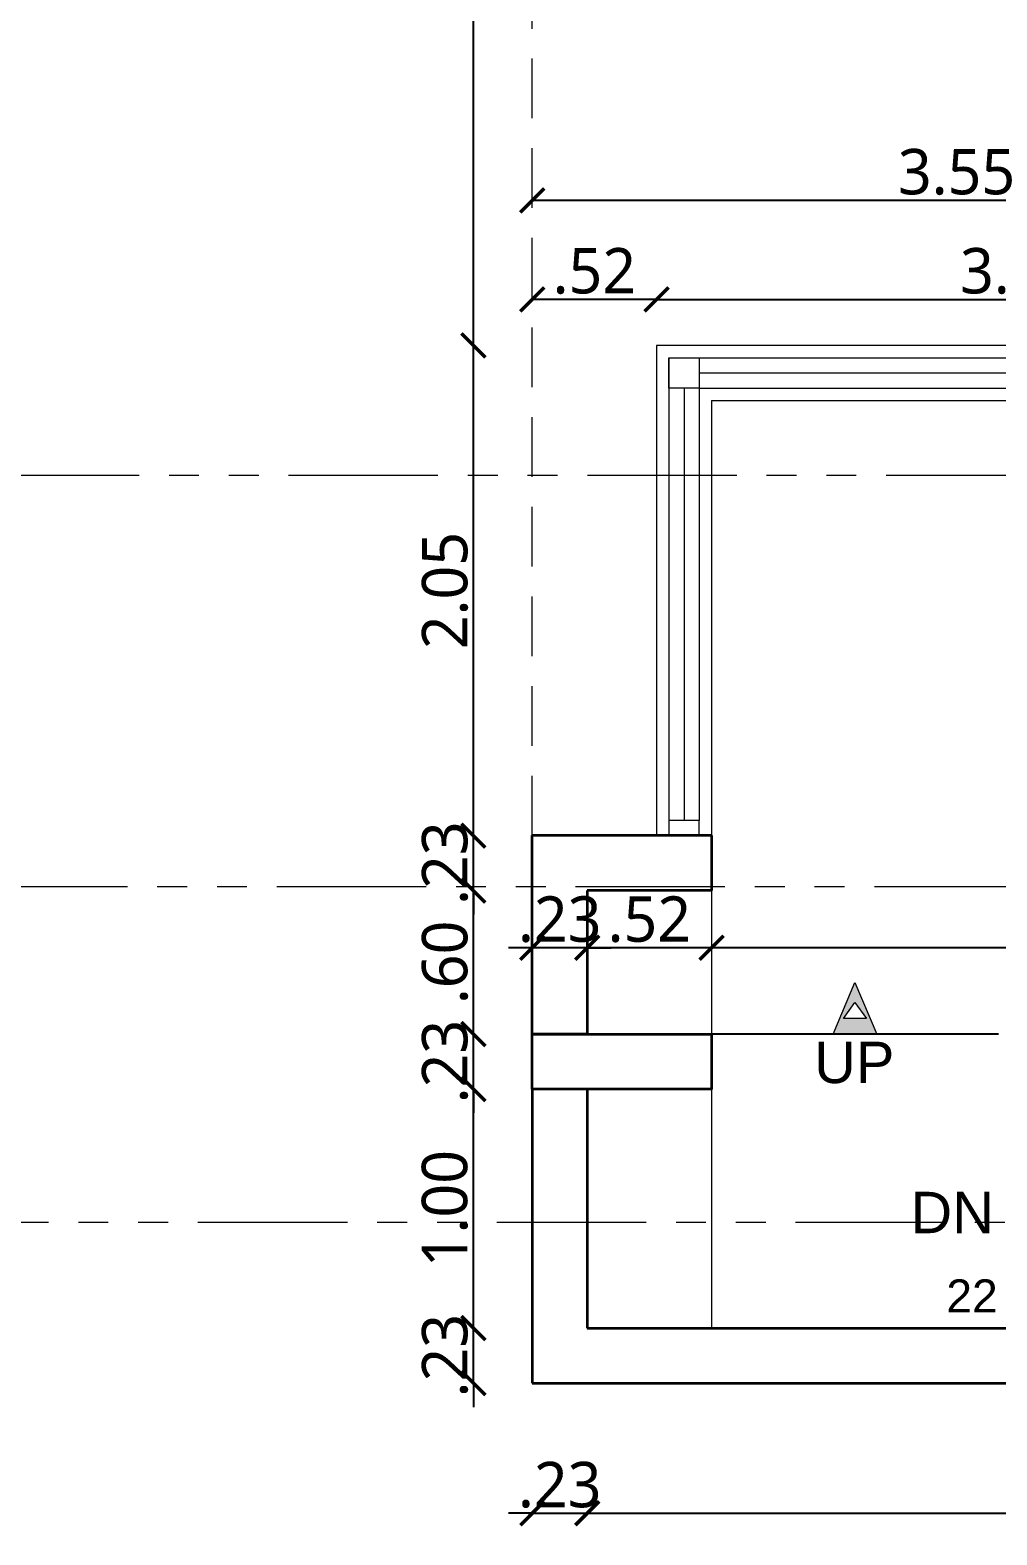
# Model space of a CAD drawing. Extents: x 2450 to 2649, y -7 to 131.
# Drawn here: x 2462.37 to 2466.41, y 1.09 to 7.38 of the extents above; entities that cross this region are included whole.
import ezdxf

# ---------------------------------------------------------------- set-up
doc = ezdxf.new("R2010")
doc.units = 0
doc.header["$MEASUREMENT"] = 0
doc.header["$PDMODE"] = 34
doc.linetypes.add('HIDDEN', pattern=[0.375, 0.25, -0.125])
doc.linetypes.add('PHANTOM2', pattern=[1.25, 0.625, -0.125, 0.125, -0.125, 0.125, -0.125])
for name, color, linetype, lineweight in [('COLUMN', 5, 'Continuous', 35), ('DIM.', 7, 'Continuous', 13), ('DOOR-WINDOW', 35, 'Continuous', 13), ('SECTION LINE', 3, 'PHANTOM2', 5), ('stair', 154, 'Continuous', 25), ('terrace-1', 181, 'Continuous', 18), ('TEXT(ROOM)', 240, 'Continuous', 15), ('TEXT-1', 7, 'Continuous', 9), ('WALL', 30, 'Continuous', 35), ('WINDOW-LINE', 25, 'Continuous', 9)]:
    doc.layers.add(name, color=color, linetype=linetype, lineweight=lineweight)
doc.layers.add('R.C.C PROJATION', color=7, linetype='HIDDEN', lineweight=13, true_color=0xa32900)
doc.layers.add('WORKING DIM', color=7, linetype='Continuous', lineweight=15, true_color=0x292929)
doc.styles.add('ARIAL', font='arial.ttf')
doc.styles.get("Standard").update_dxf_attribs({"font": 'malgunsl.ttf'})
doc.dimstyles.new('R07', dxfattribs={"dimtxt": 0.19, "dimasz": 0.1, "dimexe": 0.18, "dimexo": 0.0625, "dimgap": 0.02, "dimtad": 1, "dimzin": 4, "dimdsep": 46, "dimtxsty": 'Standard', "dimblk": 'ARCHTICK', "dimcen": 0, "dimse1": 1, "dimse2": 1, "dimclrd": 256, "dimclre": 48, "dimclrt": 256, "dimadec": 0, "dimazin": 0, "dimtm": 1e-09, "dimtfac": 1, "dimtix": 1, "dimtmove": 1, "dimatfit": 3, "dimfxl": 0.18, "dimtolj": 1, "dimtzin": 0, "dimlwe": 15, "dimarcsym": 0})

# ---------------------------------------------------------------- blocks, each defined once
blk = doc.blocks.new('*U1793')
at = {"layer": 'WINDOW-LINE'}
for p, q in [((92619.32, -11327.5), (92619.32, -11256.28)), ((92628.32, -11336.5), (92628.32, -11256.28)), ((92619.32, -11327.5), (92546.51, -11327.5)), ((92546.51, -11336.5), (92628.32, -11336.5))]:
    blk.add_line(p, q, dxfattribs=at)
at = {"layer": 'WINDOW-LINE', "color": 35, "true_color": 0x9d754d}
for p, q in [((92621.32, -11329.5), (92621.32, -11258.78)), ((92626.32, -11334.5), (92626.32, -11258.78)), ((92621.32, -11329.5), (92549.01, -11329.5)), ((92626.32, -11334.5), (92549.01, -11334.5))]:
    blk.add_line(p, q, dxfattribs=at)
at = {"layer": 'WINDOW-LINE', "color": 4, "true_color": 0x24ffff}
for p, q in [((92623.82, -11329.5), (92623.82, -11258.78)), ((92621.32, -11332), (92549.01, -11332))]:
    blk.add_line(p, q, dxfattribs=at)
at = {"layer": 'WINDOW-LINE'}
for points in [[(92628.32, -11256.28), (92619.32, -11256.28), (92619.32, -11256.28), (92628.32, -11256.28)], [(92546.51, -11327.5), (92546.51, -11336.5), (92546.51, -11336.5), (92546.51, -11327.5)], [(92619.32, -11327.5), (92619.32, -11327.5)]]:
    blk.add_lwpolyline(points, close=True, dxfattribs=at)
at = {"layer": 'WINDOW-LINE', "color": 35, "true_color": 0x9d754d}
for points in [[(92626.32, -11256.28), (92621.32, -11256.28), (92621.32, -11258.78), (92626.32, -11258.78)], [(92546.51, -11329.5), (92546.51, -11334.5), (92549.01, -11334.5), (92549.01, -11329.5)], [(92621.32, -11329.5), (92626.32, -11329.5), (92626.32, -11334.5), (92621.32, -11334.5)]]:
    blk.add_lwpolyline(points, close=True, dxfattribs=at)
blk = doc.blocks.new('EEDFGHBT')
at = {"layer": 'TEXT(ROOM)', "true_color": 0xc7c8ca}
h = blk.add_hatch(color=9, dxfattribs=at)
h.dxf.hatch_style = 1
h.paths.add_polyline_path([(891.3597, 423.2148), (891.3119, 423.1489), (891.4075, 423.1489)], flags=16)
h.paths.add_polyline_path([(891.3597, 423.2988), (891.2682, 423.0833), (891.4512, 423.0833)])
at = {"layer": 'TEXT(ROOM)', "flags": 128}
for points in [[(891.3597, 423.2988), (891.2682, 423.0833), (891.4512, 423.0833)], [(891.3597, 423.2148), (891.3119, 423.1489), (891.4075, 423.1489)]]:
    blk.add_lwpolyline(points, close=True, dxfattribs=at)
blk = doc.blocks.new('_ArchTick')
at = {"color": 0, "linetype": 'ByBlock', "const_width": 0.15}
blk.add_lwpolyline([(-0.5, -0.5), (0.5, 0.5)], dxfattribs=at)
blk = doc.blocks.new('*D2991')
at = {"layer": 'DEFPOINTS', "color": 0, "transparency": 16777216}
for p in [(2464.7001, 1.8062), (2464.4701, 1.5762), (2464.7001, 1.181)]:
    blk.add_point(p, dxfattribs=at)
at = {"layer": 'WORKING DIM', "lineweight": -2, "transparency": 16777216}
for p, q in [((2464.4701, 1.181), (2464.3701, 1.181)), ((2464.4701, 1.181), (2464.7001, 1.181)), ((2464.7001, 1.181), (2464.8001, 1.181))]:
    blk.add_line(p, q, dxfattribs=at)
at = {"layer": 'WORKING DIM', "lineweight": -2, "transparency": 16777216, "xscale": 0.1, "yscale": 0.1, "zscale": 0.1}
blk.add_blockref('_ArchTick', (2464.4701, 1.181), dxfattribs=at)
at = {"layer": 'WORKING DIM', "lineweight": -2, "transparency": 16777216, "xscale": 0.1, "yscale": 0.1, "zscale": 0.1, "rotation": 180}
blk.add_blockref('_ArchTick', (2464.7001, 1.181), dxfattribs=at)
at = {"layer": 'WORKING DIM', "transparency": 16777216, "insert": (2464.5851, 1.2993), "char_height": 0.19, "attachment_point": 5}
blk.add_mtext('\\A1;.23', dxfattribs=at)
blk = doc.blocks.new('*D2992')
at = {"layer": 'DEFPOINTS', "color": 0, "transparency": 16777216}
for p in [(2464.7001, 1.8062), (2468.7801, 1.6962), (2468.7801, 1.181)]:
    blk.add_point(p, dxfattribs=at)
at = {"layer": 'WORKING DIM', "lineweight": -2, "transparency": 16777216}
blk.add_line((2464.7001, 1.181), (2468.7801, 1.181), dxfattribs=at)
at = {"layer": 'WORKING DIM', "lineweight": -2, "transparency": 16777216, "xscale": 0.1, "yscale": 0.1, "zscale": 0.1, "rotation": 180}
blk.add_blockref('_ArchTick', (2464.7001, 1.181), dxfattribs=at)
at = {"layer": 'WORKING DIM', "lineweight": -2, "transparency": 16777216, "xscale": 0.1, "yscale": 0.1, "zscale": 0.1}
blk.add_blockref('_ArchTick', (2468.7801, 1.181), dxfattribs=at)
at = {"layer": 'WORKING DIM', "transparency": 16777216, "insert": (2466.7401, 1.2993), "char_height": 0.19, "attachment_point": 5}
blk.add_mtext('\\A1;4.08', dxfattribs=at)
blk = doc.blocks.new('*D2964')
at = {"layer": 'DEFPOINTS', "color": 0, "transparency": 16777216}
for p in [(2464.2238, 1.9553), (2464.7001, 1.9553), (2464.4701, 1.7253)]:
    blk.add_point(p, dxfattribs=at)
at = {"layer": 'WORKING DIM', "lineweight": -2, "transparency": 16777216}
for p, q in [((2464.2238, 1.9553), (2464.2238, 2.0553)), ((2464.2238, 1.7253), (2464.2238, 1.9553)), ((2464.2238, 1.7253), (2464.2238, 1.6253))]:
    blk.add_line(p, q, dxfattribs=at)
at = {"layer": 'WORKING DIM', "lineweight": -2, "transparency": 16777216, "xscale": 0.1, "yscale": 0.1, "zscale": 0.1}
for p, rotation in [((2464.2238, 1.9553), 270), ((2464.2238, 1.7253), 90)]:
    blk.add_blockref('_ArchTick', p, dxfattribs=dict(at, rotation=rotation))
at = {"layer": 'WORKING DIM', "transparency": 16777216, "insert": (2464.1055, 1.8403), "char_height": 0.19, "attachment_point": 5, "rotation": 90}
blk.add_mtext('\\A1;.23', dxfattribs=at)
blk = doc.blocks.new('*D2965')
at = {"layer": 'DEFPOINTS', "color": 0, "transparency": 16777216}
for p in [(2464.2238, 2.9553), (2464.8451, 2.9553), (2464.7001, 1.9553)]:
    blk.add_point(p, dxfattribs=at)
at = {"layer": 'WORKING DIM', "lineweight": -2, "transparency": 16777216}
blk.add_line((2464.2238, 1.9553), (2464.2238, 2.9553), dxfattribs=at)
at = {"layer": 'WORKING DIM', "lineweight": -2, "transparency": 16777216, "xscale": 0.1, "yscale": 0.1, "zscale": 0.1}
for p, rotation in [((2464.2238, 2.9553), 90), ((2464.2238, 1.9553), 270)]:
    blk.add_blockref('_ArchTick', p, dxfattribs=dict(at, rotation=rotation))
at = {"layer": 'WORKING DIM', "transparency": 16777216, "insert": (2464.105, 2.4553), "char_height": 0.19, "attachment_point": 5, "rotation": 90}
blk.add_mtext('\\A1;1.00', dxfattribs=at)
blk = doc.blocks.new('*D2966')
at = {"layer": 'DEFPOINTS', "color": 0, "transparency": 16777216}
for p in [(2464.2238, 3.1853), (2464.8451, 3.1853), (2464.8451, 2.9553)]:
    blk.add_point(p, dxfattribs=at)
at = {"layer": 'WORKING DIM', "lineweight": -2, "transparency": 16777216}
for p, q in [((2464.2238, 3.1853), (2464.2238, 3.2853)), ((2464.2238, 2.9553), (2464.2238, 3.1853)), ((2464.2238, 2.9553), (2464.2238, 2.8553))]:
    blk.add_line(p, q, dxfattribs=at)
at = {"layer": 'WORKING DIM', "lineweight": -2, "transparency": 16777216, "xscale": 0.1, "yscale": 0.1, "zscale": 0.1}
for p, rotation in [((2464.2238, 3.1853), 270), ((2464.2238, 2.9553), 90)]:
    blk.add_blockref('_ArchTick', p, dxfattribs=dict(at, rotation=rotation))
at = {"layer": 'WORKING DIM', "transparency": 16777216, "insert": (2464.1055, 3.0703), "char_height": 0.19, "attachment_point": 5, "rotation": 90}
blk.add_mtext('\\A1;.23', dxfattribs=at)
blk = doc.blocks.new('*D2967')
at = {"layer": 'DEFPOINTS', "color": 0, "transparency": 16777216}
for p in [(2464.2238, 3.7853), (2464.8451, 3.7853), (2464.8451, 3.1853)]:
    blk.add_point(p, dxfattribs=at)
at = {"layer": 'WORKING DIM', "lineweight": -2, "transparency": 16777216}
blk.add_line((2464.2238, 3.1853), (2464.2238, 3.7853), dxfattribs=at)
at = {"layer": 'WORKING DIM', "lineweight": -2, "transparency": 16777216, "xscale": 0.1, "yscale": 0.1, "zscale": 0.1}
for p, rotation in [((2464.2238, 3.7853), 90), ((2464.2238, 3.1853), 270)]:
    blk.add_blockref('_ArchTick', p, dxfattribs=dict(at, rotation=rotation))
at = {"layer": 'WORKING DIM', "transparency": 16777216, "insert": (2464.1055, 3.4853), "char_height": 0.19, "attachment_point": 5, "rotation": 90}
blk.add_mtext('\\A1;.60', dxfattribs=at)
blk = doc.blocks.new('*D2968')
at = {"layer": 'DEFPOINTS', "color": 0, "transparency": 16777216}
for p in [(2464.2238, 4.0153), (2464.8451, 4.0153), (2464.8451, 3.7853)]:
    blk.add_point(p, dxfattribs=at)
at = {"layer": 'WORKING DIM', "lineweight": -2, "transparency": 16777216}
for p, q in [((2464.2238, 4.0153), (2464.2238, 4.1153)), ((2464.2238, 3.7853), (2464.2238, 4.0153)), ((2464.2238, 3.7853), (2464.2238, 3.6853))]:
    blk.add_line(p, q, dxfattribs=at)
at = {"layer": 'WORKING DIM', "lineweight": -2, "transparency": 16777216, "xscale": 0.1, "yscale": 0.1, "zscale": 0.1}
for p, rotation in [((2464.2238, 4.0153), 270), ((2464.2238, 3.7853), 90)]:
    blk.add_blockref('_ArchTick', p, dxfattribs=dict(at, rotation=rotation))
at = {"layer": 'WORKING DIM', "transparency": 16777216, "insert": (2464.1055, 3.9003), "char_height": 0.19, "attachment_point": 5, "rotation": 90}
blk.add_mtext('\\A1;.23', dxfattribs=at)
blk = doc.blocks.new('*D2969')
at = {"layer": 'DEFPOINTS', "color": 0, "transparency": 16777216}
for p in [(2464.2238, 6.0653), (2464.9901, 6.0653), (2464.8451, 4.0153)]:
    blk.add_point(p, dxfattribs=at)
at = {"layer": 'WORKING DIM', "lineweight": -2, "transparency": 16777216}
blk.add_line((2464.2238, 4.0153), (2464.2238, 6.0653), dxfattribs=at)
at = {"layer": 'WORKING DIM', "lineweight": -2, "transparency": 16777216, "xscale": 0.1, "yscale": 0.1, "zscale": 0.1}
for p, rotation in [((2464.2238, 6.0653), 90), ((2464.2238, 4.0153), 270)]:
    blk.add_blockref('_ArchTick', p, dxfattribs=dict(at, rotation=rotation))
at = {"layer": 'WORKING DIM', "transparency": 16777216, "insert": (2464.1055, 5.0403), "char_height": 0.19, "attachment_point": 5, "rotation": 90}
blk.add_mtext('\\A1;2.05', dxfattribs=at)
blk = doc.blocks.new('*D2970')
at = {"layer": 'DEFPOINTS', "color": 0, "transparency": 16777216}
for p in [(2464.2238, 10.2353), (2464.7676, 10.2353), (2464.9901, 6.0653)]:
    blk.add_point(p, dxfattribs=at)
at = {"layer": 'WORKING DIM', "lineweight": -2, "transparency": 16777216}
blk.add_line((2464.2238, 6.0653), (2464.2238, 10.2353), dxfattribs=at)
at = {"layer": 'WORKING DIM', "lineweight": -2, "transparency": 16777216, "xscale": 0.1, "yscale": 0.1, "zscale": 0.1}
for p, rotation in [((2464.2238, 10.2353), 90), ((2464.2238, 6.0653), 270)]:
    blk.add_blockref('_ArchTick', p, dxfattribs=dict(at, rotation=rotation))
at = {"layer": 'WORKING DIM', "transparency": 16777216, "insert": (2464.1053, 8.1503), "char_height": 0.19, "attachment_point": 5, "rotation": 90}
blk.add_mtext('\\A1;4.17', dxfattribs=at)
blk = doc.blocks.new('*D2997')
at = {"layer": 'DEFPOINTS', "color": 0, "transparency": 16777216}
for p in [(2465.2201, 3.5463), (2465.2201, 3.1853), (2469.9001, 3.1853)]:
    blk.add_point(p, dxfattribs=at)
at = {"layer": 'WORKING DIM', "lineweight": -2, "transparency": 16777216}
blk.add_line((2469.9001, 3.5463), (2465.2201, 3.5463), dxfattribs=at)
at = {"layer": 'WORKING DIM', "lineweight": -2, "transparency": 16777216, "xscale": 0.1, "yscale": 0.1, "zscale": 0.1, "rotation": 180}
blk.add_blockref('_ArchTick', (2465.2201, 3.5463), dxfattribs=at)
at = {"layer": 'WORKING DIM', "lineweight": -2, "transparency": 16777216, "xscale": 0.1, "yscale": 0.1, "zscale": 0.1}
blk.add_blockref('_ArchTick', (2469.9001, 3.5463), dxfattribs=at)
at = {"layer": 'WORKING DIM', "transparency": 16777216, "insert": (2467.5601, 3.6646), "char_height": 0.19, "attachment_point": 5}
blk.add_mtext('\\A1;4.68', dxfattribs=at)
blk = doc.blocks.new('*D2998')
at = {"layer": 'DEFPOINTS', "color": 0, "transparency": 16777216}
for p in [(2464.7001, 3.5463), (2464.7001, 3.1853), (2465.2201, 3.1853)]:
    blk.add_point(p, dxfattribs=at)
at = {"layer": 'WORKING DIM', "lineweight": -2, "transparency": 16777216}
blk.add_line((2465.2201, 3.5463), (2464.7001, 3.5463), dxfattribs=at)
at = {"layer": 'WORKING DIM', "lineweight": -2, "transparency": 16777216, "xscale": 0.1, "yscale": 0.1, "zscale": 0.1, "rotation": 180}
blk.add_blockref('_ArchTick', (2464.7001, 3.5463), dxfattribs=at)
at = {"layer": 'WORKING DIM', "lineweight": -2, "transparency": 16777216, "xscale": 0.1, "yscale": 0.1, "zscale": 0.1}
blk.add_blockref('_ArchTick', (2465.2201, 3.5463), dxfattribs=at)
at = {"layer": 'WORKING DIM', "transparency": 16777216, "insert": (2464.9601, 3.6645), "char_height": 0.19, "attachment_point": 5}
blk.add_mtext('\\A1;.52', dxfattribs=at)
blk = doc.blocks.new('*D2999')
at = {"layer": 'DEFPOINTS', "color": 0, "transparency": 16777216}
for p in [(2464.4701, 3.5463), (2464.4701, 3.1853), (2464.7001, 3.1853)]:
    blk.add_point(p, dxfattribs=at)
at = {"layer": 'WORKING DIM', "lineweight": -2, "transparency": 16777216}
for p, q in [((2464.4701, 3.5463), (2464.3701, 3.5463)), ((2464.7001, 3.5463), (2464.4701, 3.5463)), ((2464.7001, 3.5463), (2464.8001, 3.5463))]:
    blk.add_line(p, q, dxfattribs=at)
at = {"layer": 'WORKING DIM', "lineweight": -2, "transparency": 16777216, "xscale": 0.1, "yscale": 0.1, "zscale": 0.1}
blk.add_blockref('_ArchTick', (2464.4701, 3.5463), dxfattribs=at)
at = {"layer": 'WORKING DIM', "lineweight": -2, "transparency": 16777216, "xscale": 0.1, "yscale": 0.1, "zscale": 0.1, "rotation": 180}
blk.add_blockref('_ArchTick', (2464.7001, 3.5463), dxfattribs=at)
at = {"layer": 'WORKING DIM', "transparency": 16777216, "insert": (2464.5851, 3.6646), "char_height": 0.19, "attachment_point": 5}
blk.add_mtext('\\A1;.23', dxfattribs=at)
blk = doc.blocks.new('*D3007')
at = {"layer": 'DEFPOINTS', "color": 0, "transparency": 16777216}
for p in [(2464.4701, 1.7253), (2470.1301, 1.7253), (2470.1301, 0.6489)]:
    blk.add_point(p, dxfattribs=at)
at = {"layer": 'WORKING DIM', "lineweight": -2, "transparency": 16777216}
blk.add_line((2464.4701, 0.6489), (2470.1301, 0.6489), dxfattribs=at)
at = {"layer": 'WORKING DIM', "lineweight": -2, "transparency": 16777216, "xscale": 0.1, "yscale": 0.1, "zscale": 0.1, "rotation": 180}
blk.add_blockref('_ArchTick', (2464.4701, 0.6489), dxfattribs=at)
at = {"layer": 'WORKING DIM', "lineweight": -2, "transparency": 16777216, "xscale": 0.1, "yscale": 0.1, "zscale": 0.1}
blk.add_blockref('_ArchTick', (2470.1301, 0.6489), dxfattribs=at)
at = {"layer": 'WORKING DIM', "transparency": 16777216, "insert": (2467.3001, 0.7672), "char_height": 0.19, "attachment_point": 5}
blk.add_mtext('\\A1;5.66', dxfattribs=at)
blk = doc.blocks.new('*D3008')
at = {"layer": 'DEFPOINTS', "color": 0, "transparency": 16777216}
for p in [(2468.0201, 6.2579), (2464.9901, 6.0653), (2468.0201, 6.0653)]:
    blk.add_point(p, dxfattribs=at)
at = {"layer": 'WORKING DIM', "lineweight": -2, "transparency": 16777216}
blk.add_line((2464.9901, 6.2579), (2468.0201, 6.2579), dxfattribs=at)
at = {"layer": 'WORKING DIM', "lineweight": -2, "transparency": 16777216, "xscale": 0.1, "yscale": 0.1, "zscale": 0.1, "rotation": 180}
blk.add_blockref('_ArchTick', (2464.9901, 6.2579), dxfattribs=at)
at = {"layer": 'WORKING DIM', "lineweight": -2, "transparency": 16777216, "xscale": 0.1, "yscale": 0.1, "zscale": 0.1}
blk.add_blockref('_ArchTick', (2468.0201, 6.2579), dxfattribs=at)
at = {"layer": 'WORKING DIM', "transparency": 16777216, "insert": (2466.5051, 6.3762), "char_height": 0.19, "attachment_point": 5}
blk.add_mtext('\\A1;3.03', dxfattribs=at)
blk = doc.blocks.new('*D3009')
at = {"layer": 'DEFPOINTS', "color": 0, "transparency": 16777216}
for p in [(2464.4701, 6.2579), (2464.4701, 6.0653), (2464.9901, 6.0653)]:
    blk.add_point(p, dxfattribs=at)
at = {"layer": 'WORKING DIM', "lineweight": -2, "transparency": 16777216}
blk.add_line((2464.9901, 6.2579), (2464.4701, 6.2579), dxfattribs=at)
at = {"layer": 'WORKING DIM', "lineweight": -2, "transparency": 16777216, "xscale": 0.1, "yscale": 0.1, "zscale": 0.1, "rotation": 180}
blk.add_blockref('_ArchTick', (2464.4701, 6.2579), dxfattribs=at)
at = {"layer": 'WORKING DIM', "lineweight": -2, "transparency": 16777216, "xscale": 0.1, "yscale": 0.1, "zscale": 0.1}
blk.add_blockref('_ArchTick', (2464.9901, 6.2579), dxfattribs=at)
at = {"layer": 'WORKING DIM', "transparency": 16777216, "insert": (2464.7301, 6.3761), "char_height": 0.19, "attachment_point": 5}
blk.add_mtext('\\A1;.52', dxfattribs=at)
blk = doc.blocks.new('*D3010')
at = {"layer": 'DEFPOINTS', "color": 0, "transparency": 16777216}
for p in [(2464.4701, 6.9653), (2468.0201, 6.9653), (2464.4701, 6.6722)]:
    blk.add_point(p, dxfattribs=at)
at = {"layer": 'WORKING DIM', "lineweight": -2, "transparency": 16777216}
blk.add_line((2468.0201, 6.6722), (2464.4701, 6.6722), dxfattribs=at)
at = {"layer": 'WORKING DIM', "lineweight": -2, "transparency": 16777216, "xscale": 0.1, "yscale": 0.1, "zscale": 0.1, "rotation": 180}
blk.add_blockref('_ArchTick', (2464.4701, 6.6722), dxfattribs=at)
at = {"layer": 'WORKING DIM', "lineweight": -2, "transparency": 16777216, "xscale": 0.1, "yscale": 0.1, "zscale": 0.1}
blk.add_blockref('_ArchTick', (2468.0201, 6.6722), dxfattribs=at)
at = {"layer": 'WORKING DIM', "transparency": 16777216, "insert": (2466.2451, 6.7905), "char_height": 0.19, "attachment_point": 5}
blk.add_mtext('\\A1;3.55', dxfattribs=at)

msp = doc.modelspace()

# ---------------------------------------------------------------- linework, layer by layer
at = {"layer": 'COLUMN'}
msp.add_lwpolyline([(2465.2201, 3.1853), (2465.2201, 2.9553), (2464.4701, 2.9553), (2464.4701, 3.1853)], close=True, dxfattribs=at)
at = {"layer": 'DOOR-WINDOW'}
for p, q in [((2465.2201, 3.7853), (2465.2201, 3.1853)), ((2465.2201, 2.9553), (2465.2201, 1.9553))]:
    msp.add_line(p, q, dxfattribs=at)
at = {"layer": 'R.C.C PROJATION'}
msp.add_line((2464.4701, 4.0153), (2464.4701, 10.2353), dxfattribs=at)
at = {"layer": 'SECTION LINE'}
for points in [[(2450.9507, 6.3953), (2450.9507, 5.5225), (2477.4606, 5.5225), (2477.4606, 6.4034)], [(2450.9014, 4.6757), (2450.9014, 3.8029), (2477.4113, 3.8029), (2477.4113, 4.6838)], [(2477.4468, 2.9413), (2477.4468, 2.3978), (2450.9229, 2.3978), (2450.9229, 3.1335)]]:
    msp.add_lwpolyline(points, dxfattribs=at)
at = {"layer": 'stair'}
msp.add_line((2466.4201, 3.1853), (2465.2201, 3.1853), dxfattribs=at)
at = {"layer": 'terrace-1'}
for points in [[(2464.4701, 1.9553), (2464.4701, 1.9553), (2464.4701, 1.9553)], [(2464.4701, 1.7253), (2464.4701, 1.7253), (2464.4701, 1.7253)]]:
    msp.add_lwpolyline(points, dxfattribs=at)
at = {"layer": 'WALL'}
for p, q in [((2465.2201, 4.0153), (2464.4701, 4.0153)), ((2465.2201, 4.0153), (2465.2201, 3.7853)), ((2465.2201, 3.7853), (2464.7001, 3.7853)), ((2464.4701, 2.9553), (2464.4701, 1.7253)), ((2464.7001, 2.9553), (2464.7001, 1.9553)), ((2464.7001, 1.9553), (2468.7801, 1.9553)), ((2464.4701, 1.7253), (2468.7801, 1.7253))]:
    msp.add_line(p, q, dxfattribs=at)
msp.add_lwpolyline([(2464.7001, 3.7853), (2464.7001, 3.1853), (2464.4701, 3.1853), (2464.4701, 4.0153), (2464.4701, 4.0153)], dxfattribs=at)

# ---------------------------------------------------------------- block references
at = {"layer": 'DIM.', "xscale": 0.02555555555585603, "yscale": 0.02555555555585603, "zscale": 0.02555555555585603, "rotation": 180}
msp.add_blockref('*U1793', (4832.1582, -283.6453), dxfattribs=at)
at = {"layer": 'TEXT(ROOM)', "ltscale": 20, "xscale": -1}
msp.add_blockref('EEDFGHBT', (3357.1798, -419.898), dxfattribs=at)

# ---------------------------------------------------------------- texts
at = {"layer": 'TEXT-1', "color": 18, "ltscale": 10, "true_color": 0x000000, "char_height": 0.17311, "width": 1.175205, "attachment_point": 1, "style": 'ARIAL'}
for s, insert in [('\\A1;UP', (2465.6491, 3.1534)), ('\\A1;DN', (2466.0521, 2.5256))]:
    msp.add_mtext(s, dxfattribs=dict(at, insert=insert))
at = {"layer": 'TEXT-1', "color": 11, "ltscale": 10, "true_color": 0xf27172, "insert": (2466.2022, 2.1593), "char_height": 0.13849, "width": 0.080039, "attachment_point": 1, "style": 'ARIAL'}
msp.add_mtext('\\A1;22', dxfattribs=at)

# ---------------------------------------------------------------- dimensions: what is measured, and where the dimension line sits
at = {"layer": 'WORKING DIM'}
for base, p1, p2, picture, middle in [((2464.2238, 10.2353), (2464.9901, 6.0653), (2464.7676, 10.2353), '*D2970', (2464.1053, 8.1503)), ((2464.2238, 6.0653), (2464.8451, 4.0153), (2464.9901, 6.0653), '*D2969', (2464.1055, 5.0403)), ((2464.2238, 4.0153), (2464.8451, 3.7853), (2464.8451, 4.0153), '*D2968', (2464.1055, 3.9003)), ((2464.2238, 3.7853), (2464.8451, 3.1853), (2464.8451, 3.7853), '*D2967', (2464.1055, 3.4853)), ((2464.2238, 3.1853), (2464.8451, 2.9553), (2464.8451, 3.1853), '*D2966', (2464.1055, 3.0703)), ((2464.2238, 2.9553), (2464.7001, 1.9553), (2464.8451, 2.9553), '*D2965', (2464.105, 2.4553)), ((2464.2238, 1.9553), (2464.4701, 1.7253), (2464.7001, 1.9553), '*D2964', (2464.1055, 1.8403))]:
    dim = msp.add_linear_dim(base=base, p1=p1, p2=p2, angle=90, dimstyle='R07', override={"dimpost": '\\X'}, dxfattribs=at)
    dim.commit()
    dim.dimension.update_dxf_attribs({"geometry": picture, "text_midpoint": middle})
for base, p1, p2, picture, middle in [((2464.4701, 6.6722), (2468.0201, 6.9653), (2464.4701, 6.9653), '*D3010', (2466.2451, 6.7905)), ((2464.4701, 6.2579), (2464.9901, 6.0653), (2464.4701, 6.0653), '*D3009', (2464.7301, 6.3761)), ((2468.0201, 6.2579), (2464.9901, 6.0653), (2468.0201, 6.0653), '*D3008', (2466.5051, 6.3762)), ((2464.4701, 3.5463), (2464.7001, 3.1853), (2464.4701, 3.1853), '*D2999', (2464.5851, 3.6646)), ((2464.7001, 3.5463), (2465.2201, 3.1853), (2464.7001, 3.1853), '*D2998', (2464.9601, 3.6645)), ((2465.2201, 3.5463), (2469.9001, 3.1853), (2465.2201, 3.1853), '*D2997', (2467.5601, 3.6646)), ((2464.7001, 1.181), (2464.4701, 1.5762), (2464.7001, 1.8062), '*D2991', (2464.5851, 1.2993)), ((2468.7801, 1.181), (2464.7001, 1.8062), (2468.7801, 1.6962), '*D2992', (2466.7401, 1.2993)), ((2470.1301, 0.6489), (2464.4701, 1.7253), (2470.1301, 1.7253), '*D3007', (2467.3001, 0.7672))]:
    dim = msp.add_linear_dim(base=base, p1=p1, p2=p2, dimstyle='R07', override={"dimpost": '\\X'}, dxfattribs=at)
    dim.commit()
    dim.dimension.update_dxf_attribs({"geometry": picture, "text_midpoint": middle})

doc.saveas('drawing.dxf')
